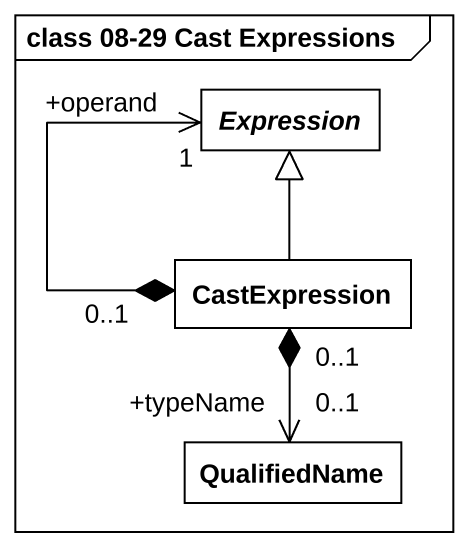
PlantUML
@startuml
mainframe class 08-29 Cast Expressions
hide circle
hide empty members
abstract class Expression
class CastExpression
class QualifiedName
CastExpression -up-|> Expression
CastExpression "0..1" *-up-> "+operand\n1" Expression
CastExpression "0..1" *--> "+typeName\n0..1" QualifiedName
@enduml
